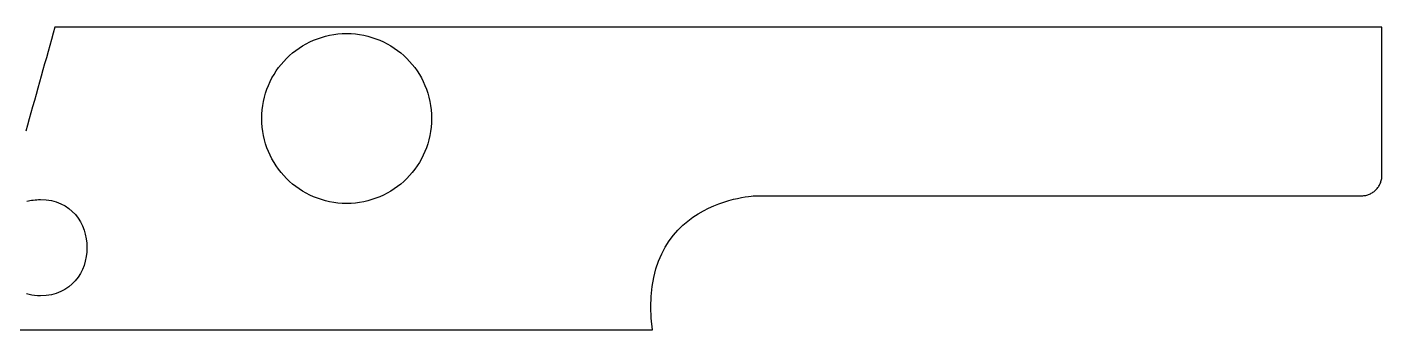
# Model space of a CAD drawing. Header units: metres. Extents: x 159 to 276, y -152 to -81.
# Drawn here: x 218.3 to 275.6, y -93.6 to -80.8 of the extents above; entities that cross this region are included whole.
import ezdxf

# ---------------------------------------------------------------- set-up
doc = ezdxf.new("R2010")
doc.units = ezdxf.units.M

msp = doc.modelspace()

# ---------------------------------------------------------------- linework, layer by layer
for points in [[(217.708988, -93.60027), (218.610942, -93.60027), (219.512896, -93.60027), (220.41485, -93.60027), (221.316804, -93.60027), (222.218758, -93.60027), (223.120712, -93.60027), (224.022666, -93.60027), (224.92462, -93.60027), (225.826574, -93.60027), (226.728528, -93.60027), (227.630482, -93.60027), (228.532436, -93.60027), (229.43439, -93.60027), (230.336344, -93.60027), (231.238298, -93.60027), (232.140252, -93.60027), (233.042206, -93.60027), (233.94416, -93.60027), (234.846114, -93.60027), (235.748068, -93.60027), (236.650022, -93.60027), (237.551976, -93.60027), (238.45393, -93.60027), (239.355884, -93.60027), (240.257838, -93.60027), (241.159792, -93.60027), (242.061746, -93.60027), (242.9637, -93.60027), (243.865654, -93.60027), (244.767608, -93.60027), (244.718332, -93.097858), (244.70106, -92.625926), (244.71376, -92.183712), (244.7544, -91.769946), (244.820948, -91.383866), (244.911626, -91.02471), (245.024148, -90.691208), (245.156736, -90.382598), (245.307358, -90.097864), (245.473982, -89.83599), (245.654576, -89.59596), (245.847108, -89.377012), (246.049546, -89.17813), (246.260112, -88.998298), (246.476774, -88.8365), (246.6975, -88.691974), (246.920258, -88.56345), (247.143016, -88.450166), (247.363996, -88.351106), (247.580912, -88.265508), (247.791986, -88.192356), (247.995186, -88.13038), (248.18848, -88.079072), (248.369836, -88.037162), (248.537222, -88.003634), (248.68886, -87.977726), (248.822718, -87.958422), (248.93651, -87.944706), (249.028458, -87.935816), (249.096784, -87.930736), (249.139202, -87.92845), (249.15368, -87.927942), (249.95378, -87.927942), (250.75388, -87.927942), (251.55398, -87.927942), (252.35408, -87.927942), (253.15418, -87.927942), (253.95428, -87.927942), (254.75438, -87.927942), (255.55448, -87.927942), (256.35458, -87.927942), (257.15468, -87.927942), (257.95478, -87.927942), (258.75488, -87.927942), (259.55498, -87.927942), (260.35508, -87.927942), (261.15518, -87.927942), (261.95528, -87.927942), (262.75538, -87.927942), (263.55548, -87.927942), (264.35558, -87.927942), (265.15568, -87.927942), (265.95578, -87.927942), (266.75588, -87.927942), (267.55598, -87.927942), (268.35608, -87.927942), (269.15618, -87.927942), (269.95628, -87.927942), (270.75638, -87.927942), (271.55648, -87.927942), (272.35658, -87.927942), (273.15668, -87.927942), (273.95678, -87.927942), (274.75688, -87.927942), (274.800822, -87.926926), (274.844256, -87.923624), (274.887182, -87.91829), (274.929346, -87.91067), (274.970748, -87.901018), (275.011388, -87.889588), (275.051266, -87.876126), (275.090128, -87.860886), (275.127974, -87.843614), (275.164804, -87.824818), (275.200618, -87.804244), (275.235416, -87.781892), (275.268944, -87.758016), (275.301202, -87.732616), (275.33219, -87.705692), (275.361908, -87.677244), (275.390356, -87.647526), (275.41728, -87.616538), (275.44268, -87.58428), (275.466556, -87.550752), (275.488908, -87.515954), (275.509482, -87.48014), (275.528278, -87.44331), (275.54555, -87.405464), (275.56079, -87.366602), (275.574252, -87.326724), (275.585682, -87.286084), (275.595334, -87.244682), (275.602954, -87.202518), (275.608288, -87.159592), (275.61159, -87.116158), (275.612606, -87.071962), (275.612606, -86.875874), (275.612606, -86.679786), (275.612606, -86.483698), (275.612606, -86.28761), (275.612606, -86.091522), (275.612606, -85.895434), (275.612606, -85.699346), (275.612606, -85.503258), (275.612606, -85.30717), (275.612606, -85.111082), (275.612606, -84.914994), (275.612606, -84.718906), (275.612606, -84.522818), (275.612606, -84.32673), (275.612606, -84.130642), (275.612606, -83.934554), (275.612606, -83.738466), (275.612606, -83.542378), (275.612606, -83.34629), (275.612606, -83.150202), (275.612606, -82.954114), (275.612606, -82.758026), (275.612606, -82.561938), (275.612606, -82.36585), (275.612606, -82.169762), (275.612606, -81.973674), (275.612606, -81.777586), (275.612606, -81.581498), (275.612606, -81.38541), (275.612606, -81.189322), (275.612606, -80.993234), (275.612606, -80.797146), (273.85899, -80.797146), (272.105374, -80.797146), (270.352012, -80.797146), (268.598396, -80.797146), (266.84478, -80.797146), (265.091164, -80.797146), (263.337548, -80.797146), (261.584186, -80.797146), (259.83057, -80.797146), (258.076954, -80.797146), (256.323338, -80.797146), (254.569722, -80.797146), (252.816106, -80.797146), (251.06249, -80.797146), (249.308874, -80.797146), (247.555258, -80.797146), (245.801642, -80.797146), (244.048026, -80.797146), (242.29441, -80.797146), (240.540794, -80.797146), (238.787178, -80.797146), (237.033562, -80.797146), (235.279946, -80.797146), (233.52633, -80.797146), (231.772714, -80.797146), (230.019098, -80.797146), (228.265482, -80.797146), (226.511866, -80.797146), (224.75825, -80.797146), (223.004634, -80.797146), (221.251018, -80.797146), (219.497402, -80.797146)], [(219.50172, -80.79613), (219.429076, -81.054956), (219.356432, -81.313782), (219.283788, -81.572608), (219.211144, -81.831434), (219.1385, -82.09026), (219.065856, -82.349086), (218.993212, -82.607912), (218.920568, -82.866738), (218.847924, -83.125564), (218.77528, -83.38439), (218.702636, -83.643216), (218.629992, -83.902042), (218.557348, -84.160868), (218.484704, -84.419694), (218.41206, -84.67852), (218.339416, -84.937346), (218.266772, -85.196172)], [(235.429552, -84.66074), (235.42498, -84.845652), (235.41101, -85.028024), (235.38815, -85.207856), (235.356654, -85.384894), (235.316522, -85.55863), (235.268008, -85.729064), (235.21162, -85.895942), (235.147358, -86.05901), (235.075476, -86.218268), (234.996228, -86.373208), (234.909614, -86.523576), (234.816142, -86.669372), (234.716066, -86.810342), (234.609386, -86.945978), (234.496356, -87.07628), (234.377484, -87.200994), (234.25277, -87.319866), (234.122468, -87.432896), (233.986832, -87.539576), (233.845862, -87.639652), (233.700066, -87.733124), (233.549698, -87.819738), (233.394758, -87.898986), (233.2355, -87.970868), (233.072432, -88.03513), (232.905554, -88.091518), (232.73512, -88.140032), (232.561384, -88.180164), (232.384346, -88.21166), (232.204514, -88.23452), (232.022142, -88.24849), (231.83723, -88.253062), (231.652318, -88.24849), (231.469946, -88.23452), (231.290114, -88.21166), (231.113076, -88.180164), (230.93934, -88.140032), (230.768906, -88.091518), (230.602028, -88.03513), (230.43896, -87.970868), (230.279702, -87.898986), (230.124762, -87.819738), (229.974394, -87.733124), (229.828598, -87.639652), (229.687628, -87.539576), (229.551992, -87.432896), (229.42169, -87.319866), (229.296976, -87.200994), (229.178104, -87.07628), (229.065074, -86.945978), (228.958394, -86.810342), (228.858318, -86.669372), (228.764846, -86.523576), (228.678232, -86.373208), (228.598984, -86.218268), (228.527102, -86.05901), (228.46284, -85.895942), (228.406452, -85.729064), (228.357938, -85.55863), (228.317806, -85.384894), (228.28631, -85.207856), (228.26345, -85.028024), (228.24948, -84.845652), (228.244908, -84.66074), (228.24948, -84.475828), (228.26345, -84.293456), (228.28631, -84.113624), (228.317806, -83.936586), (228.357938, -83.76285), (228.406452, -83.592416), (228.46284, -83.425538), (228.527102, -83.26247), (228.598984, -83.103212), (228.678232, -82.948272), (228.764846, -82.797904), (228.858318, -82.652108), (228.958394, -82.511138), (229.065074, -82.375502), (229.178104, -82.2452), (229.296976, -82.120486), (229.42169, -82.001614), (229.551992, -81.888584), (229.687628, -81.781904), (229.828598, -81.681828), (229.974394, -81.588356), (230.124762, -81.501742), (230.279702, -81.422494), (230.43896, -81.350612), (230.602028, -81.28635), (230.768906, -81.229962), (230.93934, -81.181448), (231.113076, -81.141316), (231.290114, -81.10982), (231.469946, -81.08696), (231.652318, -81.07299), (231.83723, -81.068418), (232.022142, -81.07299), (232.204514, -81.08696), (232.384346, -81.10982), (232.561384, -81.141316), (232.73512, -81.181448), (232.905554, -81.229962), (233.072432, -81.28635), (233.2355, -81.350612), (233.394758, -81.422494), (233.549698, -81.501742), (233.700066, -81.588356), (233.845862, -81.681828), (233.986832, -81.781904), (234.122468, -81.888584), (234.25277, -82.001614), (234.377484, -82.120486), (234.496356, -82.2452), (234.609386, -82.375502), (234.716066, -82.511138), (234.816142, -82.652108), (234.909614, -82.797904), (234.996228, -82.948272), (235.075476, -83.103212), (235.147358, -83.26247), (235.21162, -83.425538), (235.268008, -83.592416), (235.316522, -83.76285), (235.356654, -83.936586), (235.38815, -84.113624), (235.41101, -84.293456), (235.42498, -84.475828), (235.429552, -84.66074)], [(218.308936, -88.163146), (218.375738, -88.146128), (218.444318, -88.131142), (218.514422, -88.118442), (218.58605, -88.107774), (218.659202, -88.099392), (218.734132, -88.093296), (218.810586, -88.08974), (218.888564, -88.08847), (219.126816, -88.100154), (219.349574, -88.13419), (219.557092, -88.189054), (219.749116, -88.263222), (219.9259, -88.355424), (220.08719, -88.463882), (220.232986, -88.587326), (220.363542, -88.724232), (220.478604, -88.873076), (220.578426, -89.032334), (220.662754, -89.200482), (220.731842, -89.375996), (220.785436, -89.557606), (220.82379, -89.743788), (220.84665, -89.932764), (220.85427, -90.123264), (220.846396, -90.313764), (220.823282, -90.50274), (220.784674, -90.688922), (220.730826, -90.870532), (220.661738, -91.046046), (220.577156, -91.214194), (220.477334, -91.373452), (220.362018, -91.522296), (220.231462, -91.659202), (220.085666, -91.782646), (219.924376, -91.891104), (219.747846, -91.983306), (219.556076, -92.057474), (219.348812, -92.112338), (219.126308, -92.146374), (218.88831, -92.158058), (218.760802, -92.154756), (218.637612, -92.145104), (218.51874, -92.129356), (218.404186, -92.107512), (218.29395, -92.079826)]]:
    msp.add_lwpolyline(points)

doc.saveas('drawing.dxf')
